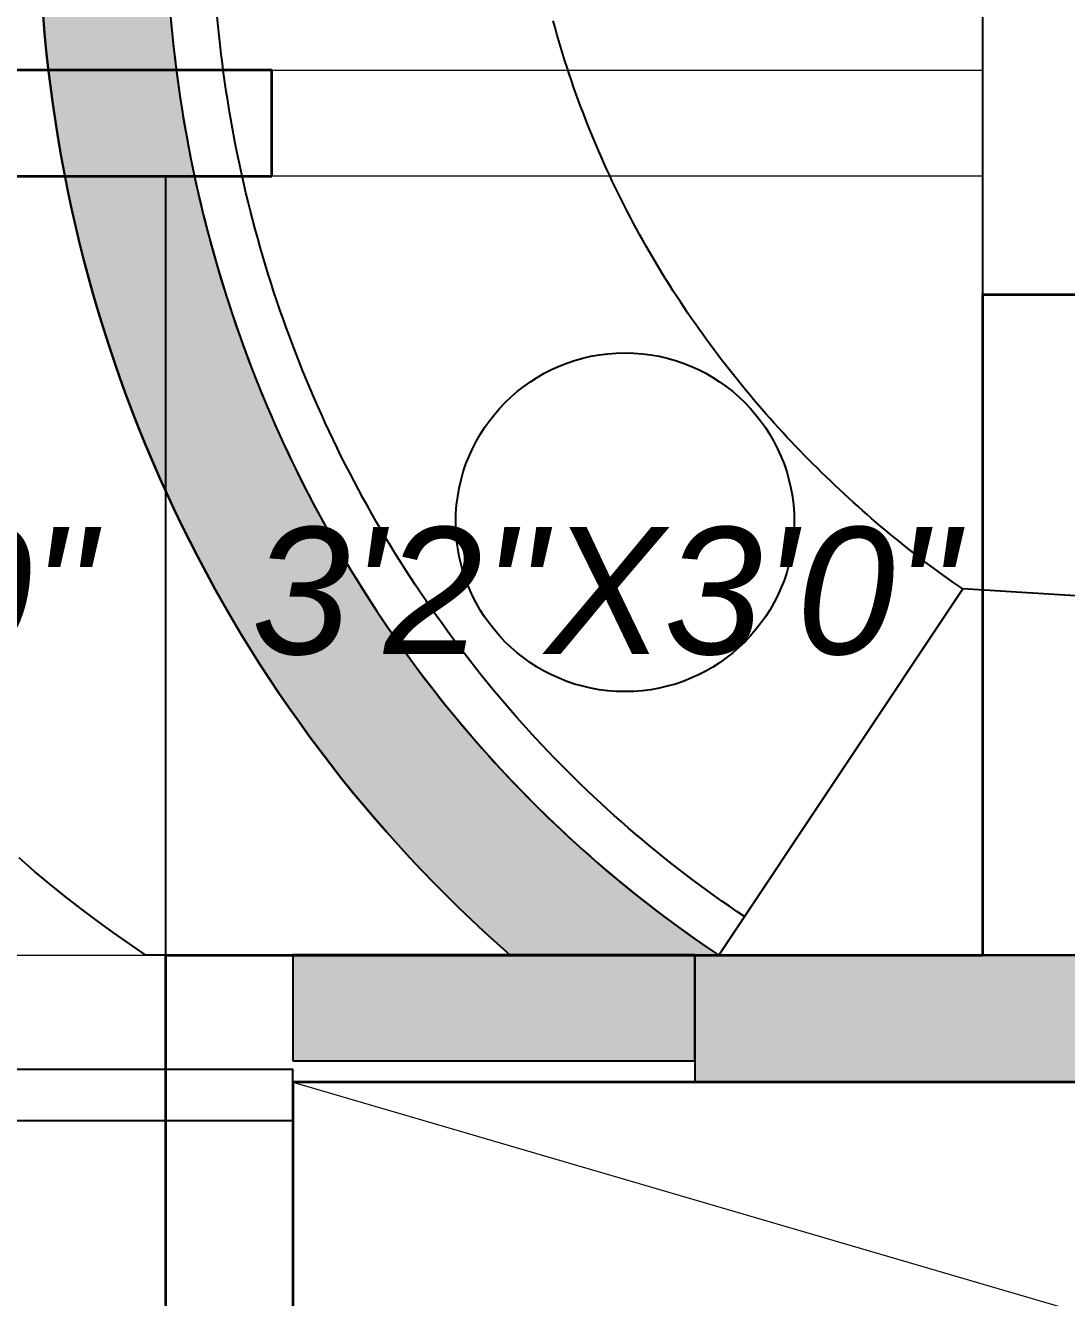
# Model space of a CAD drawing. Header units: millimetres. Extents: x 0 to 125073, y 0 to 71249.
# Drawn here: x 66063 to 67293, y 51840 to 53342 of the extents above; entities that cross this region are included whole.
import ezdxf
from ezdxf.lldxf.tags import DXFTag

# ---------------------------------------------------------------- set-up
doc = ezdxf.new("R2010")
doc.units = ezdxf.units.MM
doc.linetypes.add('DASH', pattern=[1, 0.5, -0.5])
doc.linetypes.add('DASHED', pattern=[20, 12, -8])
doc.layers.add('DA_BUILDING LINE', color=7, linetype='Continuous', lineweight=9, true_color=0xc2db0000)
for name, color, linetype, lineweight in [('DA_CARPET AREA RERA', 30, 'Continuous', 9), ('DA_DOTTED LINES', 8, 'DASH', 5), ('DA_TEXT IN SQ.FT', 193, 'Continuous', 9), ('DA_WALL', 7, 'Continuous', 35)]:
    doc.layers.add(name, color=color, linetype=linetype, lineweight=lineweight)
for name, color, linetype in [('DA_DOOR', 35, 'Continuous'), ('PROP-FURN', 9, 'CONTINUOUS'), ('PROP-GLAZ', 4, 'CONTINUOUS'), ('PROP-KEEP', 6, 'DASHED'), ('PROP-SHELL', 7, 'CONTINUOUS'), ('PROP-WALL-NEW', 1, 'CONTINUOUS')]:
    doc.layers.add(name, color=color, linetype=linetype)
doc.styles.get("Standard").update_dxf_attribs({"font": 'arial.ttf'})
tags = doc.linetypes.add('( Hidden )', pattern=[0.375, 0.25, -0.125]).pattern_tags.tags
tags[6:7] = [DXFTag(74, 4), DXFTag(75, 0), DXFTag(340, '0'), DXFTag(46, 1.0), DXFTag(50, 0.0), DXFTag(44, 0.0), DXFTag(45, 0.0)]
tags[4:5] = [DXFTag(74, 4), DXFTag(75, 0), DXFTag(340, '0'), DXFTag(46, 1.0), DXFTag(50, 0.0), DXFTag(44, 0.0), DXFTag(45, 0.0)]

# ---------------------------------------------------------------- blocks, each defined once
blk = doc.blocks.new('GSHGJSDFGJ')
at = {"layer": 'DA_BUILDING LINE', "linetype": '( Hidden )', "ltscale": 500}
blk.add_lwpolyline([(-41088.6, 76926.5), (-41088.6, 92546.5), (-40838.6, 92546.5), (-40838.6, 92596.5), (-39638.6, 92596.5), (-39638.6, 94076.5), (-40838.6, 94076.5), (-40838.6, 97576.5), (-31143.6, 97576.5), (-31143.6, 92421.5), (-34663.6, 92421.5), (-34663.6, 91421.5), (-32288.6, 91421.5), (-32288.6, 90076.5), (-31518.6, 90076.5), (-31518.6, 91422), (-29863.6, 91421.5), (-29863.6, 91421.5), (-29863.6, 94886.5), (-27778.6, 94886.5)], dxfattribs=at)
blk = doc.blocks.new('A$C1c7226e4')
at = {"layer": 'DA_CARPET AREA RERA'}
blk.add_lwpolyline([(-11.475, 10.23), (-3.28, 10.23), (-3.28, 5.375), (-6.8, 5.375), (-6.8, 4.075), (-4.425, 4.075), (-4.425, 2.73), (-3.275, 2.73), (-3.275, 2.88), (-2.455, 2.88), (-2.455, 2.88), (-1.85, 2.88), (-1.85, -0.62)], dxfattribs=at)
at = {"layer": 'DA_DOOR'}
for p, q in [((-5.835, 6.155), (-5.835, 6.905)), ((-6.8, 5.375), (-6.8, 6.295))]:
    blk.add_line(p, q, dxfattribs=at)
at = {"layer": 'DA_DOTTED LINES', "linetype": '( Hidden )', "ltscale": 300}
for p, q in [((-6.675, 6.42), (-5.835, 6.42)), ((-5.835, 6.295), (-6.675, 6.295)), ((-7.835, 5.375), (-6.8, 5.375)), ((-6.65, 5.225), (-3.23, 4.225))]:
    blk.add_line(p, q, dxfattribs=at)
at = {"layer": 'DA_WALL'}
for points in [[(-6.675, 6.295), (-6.675, 6.42), (-7.24, 6.42), (-7.24, 10.38), (-9.675, 10.38), (-9.675, 10.23), (-7.365, 10.23), (-7.365, 6.42), (-7.975, 6.42), (-7.975, 6.295)], [(-5.175, 4.075), (-6.675, 4.075), (-6.675, 3.605), (-6.8, 3.605), (-6.8, 5.375), (-5.835, 5.375), (-5.835, 6.155), (-5.71, 6.155), (-5.71, 5.375), (-5.13, 5.375), (-5.13, 5.225), (-6.65, 5.225), (-6.65, 4.225), (-5.175, 4.225)]]:
    blk.add_lwpolyline(points, close=True, dxfattribs=at)
blk = doc.blocks.new('A$Cfed68cb1')
at = {"layer": 'DA_TEXT IN SQ.FT', "char_height": 0.15, "attachment_point": 1}
for s, insert in [('\\pxqc;{\\fArial|b0|i1|c0|p34;3\'5"X3\'0"}', (-42.8313, -5.7645)), ('\\pxqc;{\\fArial|b0|i1|c0|p34;3\'2"X3\'0"}', (-41.8115, -5.7645))]:
    blk.add_mtext_dynamic_manual_height_columns(s, width=1.269917, gutter_width=12.5, heights=[-0.1532], dxfattribs=dict(at, insert=insert))

msp = doc.modelspace()

# ---------------------------------------------------------------- hatches: boundary and pattern name
at = {"layer": 'PROP-WALL-NEW'}
h = msp.add_hatch(color=1, dxfattribs=at)
h.dxf.hatch_style = 1
h.paths.add_polyline_path([(66636.05114, 52244), (66620.60377, 52257.67685), (66605.32962, 52271.55798), (66590.23122, 52285.64105), (66575.31108, 52299.92368), (66560.57166, 52314.40348), (66546.01539, 52329.07799), (66531.6447, 52343.94474), (66517.46195, 52359.00124), (66503.46949, 52374.24494), (66489.66963, 52389.67329), (66476.06464, 52405.28369), (66462.65678, 52421.07351), (66449.44824, 52437.04011), (66436.44122, 52453.18079), (66423.63785, 52469.49287), (66411.04024, 52485.97359), (66398.65047, 52502.6202), (66386.47057, 52519.4299), (66374.50255, 52536.39988), (66362.74838, 52553.5273), (66351.20999, 52570.8093), (66339.88927, 52588.24297), (66328.78808, 52605.82541), (66317.90825, 52623.55367), (66307.25157, 52641.4248), (66296.81977, 52659.4358), (66286.61457, 52677.58368), (66276.63765, 52695.8654), (66266.89064, 52714.27792), (66257.37513, 52732.81816), (66248.09268, 52751.48303), (66239.04482, 52770.26942), (66230.23303, 52789.1742), (66221.65874, 52808.19423), (66213.32336, 52827.32633), (66205.22824, 52846.56733), (66197.37473, 52865.91402), (66189.76409, 52885.36318), (66182.39757, 52904.91159), (66175.27638, 52924.55598), (66168.40167, 52944.2931), (66161.77457, 52964.11967), (66155.39617, 52984.03239), (66149.26749, 53004.02796), (66143.38955, 53024.10306), (66137.76329, 53044.25435), (66132.38965, 53064.4785), (66127.26948, 53084.77214), (66122.40364, 53105.13191), (66117.7929, 53125.55444), (66113.43803, 53146.03634), (66109.33973, 53166.57421), (66105.49867, 53187.16465), (66101.91547, 53207.80424), (66098.59072, 53228.48957), (66095.52496, 53249.21721), (66092.71869, 53269.98373), (66090.17237, 53290.78568), (66087.8864, 53311.61962), (66085.86117, 53332.4821), (66084.097, 53353.36966), (66082.59418, 53374.27886), (66081.35295, 53395.20621), (66080.37352, 53416.14827), (66079.65604, 53437.10156), (66079.20063, 53458.06261), (66079.00737, 53479.02796), (66079.1171, 53498.02563), (66079.62527, 53516.40475), (66080.53559, 53534.76835), (66081.8476, 53553.10763), (66083.5607, 53571.4138), (66085.67405, 53589.67809), (66088.18664, 53607.89174), (66091.09728, 53626.04605), (66094.40455, 53644.1323), (66098.10689, 53662.14182), (66102.20252, 53680.06601), (66106.68947, 53697.89625), (66111.5656, 53715.62403), (66116.82857, 53733.24083), (66122.47585, 53750.73822), (66128.50474, 53768.10781), (66134.91236, 53785.3413), (66141.69563, 53802.43041), (66148.85131, 53819.36696), (66156.37596, 53836.14284), (66164.26598, 53852.75), (66172.5176, 53869.1805), (66181.12685, 53885.42647), (66190.08961, 53901.48011), (66199.40159, 53917.33373), (66209.05833, 53932.97975), (66219.05519, 53948.41067), (66229.3874, 53963.61908), (66240.05, 53978.59772), (66251.03788, 53993.33939), (66262.34579, 54007.83704), (66273.96829, 54022.08372), (66285.89982, 54036.07261), (66298.13467, 54049.797), (66310.66698, 54063.25032), (66323.49073, 54076.42612), (66336.59979, 54089.3181), (66349.98788, 54101.92006), (66363.64858, 54114.22599), (66377.57534, 54126.22997), (66391.7615, 54137.92627), (66406.20026, 54149.30927), (66420.8847, 54160.37353), (66435.80778, 54171.11373), (66450.96236, 54181.52475), (66466.34118, 54191.60158), (66481.93686, 54201.3394), (66497.74194, 54210.73354), (66513.74884, 54219.77952), (66529.94989, 54228.47298), (66546.33734, 54236.80977), (66562.90333, 54244.78588), (66579.63992, 54252.39751), (66596.5391, 54259.64101), (66613.59277, 54266.51289), (66630.79276, 54273.00988), (66648.13083, 54279.12885), (66665.59867, 54284.86689), (66683.18792, 54290.22122), (66700.89014, 54295.18931), (66718.69686, 54299.76875), (66736.59954, 54303.95736), (66754.58961, 54307.75313), (66772.65844, 54311.15425), (66790.79739, 54314.15908), (66808.99776, 54316.76618), (66827.25084, 54318.97431), (66845.54787, 54320.7824), (66863.88009, 54322.18959), (66882.23871, 54323.19521), (66900.61495, 54323.79878), (66919, 54324), (66919, 54174), (66902.814, 54173.81013), (66886.63691, 54173.24062), (66870.47763, 54172.29178), (66854.34506, 54170.96415), (66838.24806, 54169.25844), (66822.19551, 54167.17559), (66806.19624, 54164.71676), (66790.25905, 54161.8833), (66774.39271, 54158.67676), (66758.60596, 54155.09891), (66742.90748, 54151.15172), (66727.30591, 54146.83737), (66711.80984, 54142.15822), (66696.4278, 54137.11685), (66681.16825, 54131.71603), (66666.03959, 54125.95875), (66651.05015, 54119.84816), (66636.20818, 54113.38763), (66621.52184, 54106.58071), (66606.99922, 54099.43116), (66592.64831, 54091.9429), (66578.47701, 54084.12007), (66564.49312, 54075.96695), (66550.70433, 54067.48804), (66537.11823, 54058.68801), (66523.7423, 54049.5717), (66510.5839, 54040.14413), (66497.65028, 54030.41048), (66484.94854, 54020.37611), (66472.48569, 54010.04655), (66460.26857, 53999.42747), (66448.30392, 53988.52473), (66436.59832, 53977.34432), (66425.15821, 53965.8924), (66413.98989, 53954.17527), (66403.0995, 53942.19938), (66392.49304, 53929.97132), (66382.17634, 53917.49781), (66372.15508, 53904.78573), (66362.43478, 53891.84207), (66353.02079, 53878.67395), (66343.91828, 53865.28862), (66335.13227, 53851.69345), (66326.6676, 53837.89592), (66318.52891, 53823.90362), (66310.7207, 53809.72426), (66303.24725, 53795.36563), (66296.11269, 53780.83564), (66289.32093, 53766.14229), (66282.87572, 53751.29366), (66276.7806, 53736.29792), (66271.03893, 53721.16333), (66265.65386, 53705.89822), (66260.62836, 53690.51098), (66255.9652, 53675.0101), (66251.66694, 53659.40409), (66247.73596, 53643.70154), (66244.1744, 53627.9111), (66240.98423, 53612.04146), (66238.16721, 53596.10136), (66235.72489, 53580.09956), (66233.65861, 53564.04487), (66231.96951, 53547.94612), (66230.65852, 53531.81219), (66229.72636, 53515.65194), (66229.17354, 53499.47427), (66229.00027, 53483.10012), (66229.14944, 53462.63962), (66229.57281, 53442.18326), (66230.2703, 53421.73499), (66231.24177, 53401.29877), (66232.48703, 53380.87857), (66234.00582, 53360.47833), (66235.79786, 53340.102), (66237.86279, 53319.75352), (66240.20019, 53299.43684), (66242.80962, 53279.15588), (66245.69056, 53258.91457), (66248.84243, 53238.71682), (66252.26462, 53218.56655), (66255.95646, 53198.46764), (66259.91721, 53178.42399), (66264.1461, 53158.43947), (66268.64229, 53138.51794), (66273.4049, 53118.66326), (66278.43299, 53098.87925), (66283.72557, 53079.16975), (66289.2816, 53059.53856), (66295.09999, 53039.98946), (66301.17959, 53020.52624), (66307.51921, 53001.15264), (66314.11759, 52981.87241), (66320.97346, 52962.68927), (66328.08545, 52943.60691), (66335.45217, 52924.62901), (66343.07217, 52905.75923), (66350.94396, 52887.00121), (66359.06599, 52868.35855), (66367.43668, 52849.83484), (66376.05437, 52831.43365), (66384.91738, 52813.15852), (66394.02397, 52795.01296), (66403.37237, 52777.00046), (66412.96072, 52759.12447), (66422.78717, 52741.38844), (66432.84979, 52723.79576), (66443.1466, 52706.34981), (66453.67561, 52689.05394), (66464.43474, 52671.91146), (66475.42189, 52654.92566), (66486.63493, 52638.09978), (66498.07166, 52621.43705), (66509.72986, 52604.94065), (66521.60724, 52588.61375), (66533.70149, 52572.45945), (66546.01027, 52556.48085), (66558.53116, 52540.68099), (66571.26174, 52525.0629), (66584.19952, 52509.62954), (66597.342, 52494.38386), (66610.68661, 52479.32876), (66624.23077, 52464.46711), (66637.97185, 52449.80174), (66651.90717, 52435.33543), (66666.03405, 52421.07094), (66680.34973, 52407.01097), (66694.85145, 52393.15819), (66709.5364, 52379.51523), (66724.40174, 52366.08468), (66739.44459, 52352.86907), (66754.66204, 52339.87092), (66770.05116, 52327.09268), (66785.60897, 52314.53677), (66801.33247, 52302.20556), (66817.21863, 52290.10138), (66833.26439, 52278.22652), (66849.46664, 52266.58321), (66865.82229, 52255.17365), (66882.32817, 52244)])
h = msp.add_hatch(color=1, dxfattribs=at)
h.dxf.hatch_style = 1
h.paths.add_polyline_path([(66379, 52119.5), (66854, 52119.5), (66854, 52244.5), (66379, 52244.5)])
h = msp.add_hatch(color=1, dxfattribs=at)
h.dxf.hatch_style = 1
h.paths.add_polyline_path([(66854, 52094), (69749, 52094), (69749, 52244), (66854, 52244)])

# ---------------------------------------------------------------- linework, layer by layer
at = {"layer": 'PROP-FURN'}
for points in [[(66084.097, 53353.36966), (66085.86117, 53332.4821), (66087.8864, 53311.61962), (66090.17237, 53290.78568), (66092.71869, 53269.98373), (66095.52496, 53249.21721), (66098.59072, 53228.48957), (66101.91547, 53207.80424), (66105.49867, 53187.16465), (66109.33973, 53166.57421), (66113.43803, 53146.03634), (66117.7929, 53125.55444), (66122.40364, 53105.13191), (66127.26948, 53084.77214), (66132.38965, 53064.4785), (66137.76329, 53044.25435), (66143.38955, 53024.10306), (66149.26749, 53004.02796), (66155.39617, 52984.03239), (66161.77457, 52964.11967), (66168.40167, 52944.2931), (66175.27638, 52924.55598), (66182.39757, 52904.91159), (66189.76409, 52885.36318), (66197.37473, 52865.91402), (66205.22824, 52846.56733), (66213.32336, 52827.32633), (66221.65874, 52808.19423), (66230.23303, 52789.1742), (66239.04482, 52770.26942), (66248.09268, 52751.48303), (66257.37513, 52732.81816), (66266.89064, 52714.27792), (66276.63765, 52695.8654), (66286.61457, 52677.58368), (66296.81977, 52659.4358), (66307.25157, 52641.4248), (66317.90825, 52623.55367), (66328.78808, 52605.82541), (66339.88927, 52588.24297), (66351.20999, 52570.8093), (66362.74838, 52553.5273), (66374.50255, 52536.39988), (66386.47057, 52519.4299), (66398.65047, 52502.6202), (66411.04024, 52485.97359), (66423.63785, 52469.49287), (66436.44122, 52453.18079), (66449.44824, 52437.04011), (66462.65678, 52421.07351), (66476.06464, 52405.28369), (66489.66963, 52389.67329), (66503.46949, 52374.24494), (66517.46195, 52359.00124), (66531.6447, 52343.94474), (66546.01539, 52329.07799), (66560.57166, 52314.40348), (66575.31108, 52299.92368), (66590.23122, 52285.64105), (66605.32962, 52271.55798), (66620.60377, 52257.67685), (66636.05114, 52244), (66205.50233, 52244), (66186.24958, 52257.28943), (66167.06107, 52270.83325), (66147.97861, 52284.66138), (66129.04535, 52298.80188), (66110.30579, 52313.28094), (66091.80569, 52328.12283), (66073.59201, 52343.34988), (66055.71286, 52358.98245)], [(66235.14219, 53347.20179), (66236.21835, 53335.72925), (66237.38108, 53324.26582), (66238.63033, 53312.8122), (66239.966, 53301.3691), (66241.38802, 53289.93721), (66242.89629, 53278.51725), (66244.49072, 53267.10991), (66246.17122, 53255.71589), (66247.93767, 53244.33589), (66249.78997, 53232.97062), (66251.728, 53221.62076), (66253.75164, 53210.28702), (66255.86076, 53198.97009), (66258.05523, 53187.67066), (66260.33492, 53176.38943), (66262.69968, 53165.1271), (66265.14936, 53153.88434), (66267.68381, 53142.66186), (66270.30288, 53131.46033), (66273.00639, 53120.28046), (66275.79419, 53109.12291), (66278.66608, 53097.98838), (66281.62191, 53086.87756), (66284.66147, 53075.79111), (66287.78459, 53064.72972), (66290.99107, 53053.69406), (66294.2807, 53042.68482), (66297.65328, 53031.70267), (66301.1086, 53020.74828), (66304.64645, 53009.82232), (66308.2666, 52998.92547), (66311.96883, 52988.05838), (66315.75291, 52977.22172), (66319.6186, 52966.41616), (66323.56566, 52955.64235), (66327.59385, 52944.90096), (66331.70291, 52934.19265), (66335.89258, 52923.51806), (66340.16262, 52912.87786), (66344.51274, 52902.27269), (66348.94268, 52891.70319), (66353.45217, 52881.17003), (66358.04091, 52870.67383), (66362.70864, 52860.21524), (66367.45505, 52849.79491), (66372.27985, 52839.41345), (66377.18275, 52829.07152), (66382.16343, 52818.76974), (66387.22158, 52808.50874), (66392.3569, 52798.28914), (66397.56906, 52788.11157), (66402.85773, 52777.97665), (66408.2226, 52767.88499), (66413.66332, 52757.83722), (66419.17956, 52747.83395), (66424.77098, 52737.87577), (66430.43723, 52727.96331), (66436.17795, 52718.09716), (66441.99279, 52708.27792), (66447.88139, 52698.5062), (66453.84339, 52688.78258), (66459.87841, 52679.10766), (66465.98608, 52669.48202), (66472.16603, 52659.90626), (66478.41786, 52650.38095), (66484.7412, 52640.90667), (66491.13564, 52631.484), (66497.6008, 52622.11351), (66504.13627, 52612.79576), (66510.74165, 52603.53133), (66517.41653, 52594.32078), (66524.1605, 52585.16466), (66530.97314, 52576.06353), (66537.85403, 52567.01794), (66544.80274, 52558.02844), (66551.81885, 52549.09558), (66558.90192, 52540.21989), (66566.05151, 52531.40191), (66573.26718, 52522.64218), (66580.5485, 52513.94122), (66587.89499, 52505.29957), (66595.30623, 52496.71774), (66602.78174, 52488.19625), (66610.32106, 52479.73563), (66617.92374, 52471.33637), (66625.58931, 52462.99899), (66633.31728, 52454.72399), (66641.10719, 52446.51187), (66648.95855, 52438.36312), (66656.87088, 52430.27824), (66664.84371, 52422.25772), (66672.87652, 52414.30203), (66680.96884, 52406.41166), (66689.12016, 52398.58708), (66697.32998, 52390.82876), (66705.59781, 52383.13717), (66713.92312, 52375.51278), (66722.30541, 52367.95603), (66730.74417, 52360.46739), (66739.23887, 52353.04731), (66747.789, 52345.69623), (66756.39404, 52338.41459), (66765.05344, 52331.20283), (66773.76669, 52324.06139), (66782.53325, 52316.99068), (66791.35259, 52309.99115), (66800.22415, 52303.06319), (66809.14741, 52296.20724), (66818.12181, 52289.4237), (66827.14681, 52282.71298), (66836.22184, 52276.07548), (66845.34637, 52269.51159), (66854.51983, 52263.02171), (66863.74166, 52256.60623), (66873.01129, 52250.26554), (66882.32817, 52244), (67170.80304, 52676.64564), (67164.8962, 52680.61795), (67159.01675, 52684.63966), (67153.16509, 52688.71058), (67147.34157, 52692.8305), (67141.54657, 52696.99923), (67135.78046, 52701.21659), (67130.0436, 52705.48235), (67124.33637, 52709.79631), (67118.65914, 52714.15827), (67113.00674, 52718.56098), (67107.37312, 52722.99655), (67101.75841, 52727.46515), (67096.16272, 52731.96697), (67090.58619, 52736.50219), (67085.02898, 52741.07098), (67079.49122, 52745.67354), (67073.9731, 52750.31003), (67068.47476, 52754.98063), (67062.99639, 52759.68551), (67057.53817, 52764.42483), (67052.1003, 52769.19878), (67046.68297, 52774.0075), (67041.28638, 52778.85117), (67035.91076, 52783.72992), (67030.55632, 52788.64393), (67025.22328, 52793.59334), (67019.91189, 52798.57829), (67014.62239, 52803.59893), (67009.35502, 52808.6554), (67004.11004, 52813.74783), (66998.88772, 52818.87635), (66993.68832, 52824.04109), (66988.51211, 52829.24217), (66983.35938, 52834.47971), (66978.23042, 52839.75381), (66973.12553, 52845.0646), (66968.045, 52850.41216), (66962.98913, 52855.79661), (66957.95825, 52861.21802), (66952.95268, 52866.6765), (66947.97272, 52872.17211), (66943.01873, 52877.70495), (66938.09103, 52883.27507), (66933.18996, 52888.88255), (66928.31587, 52894.52745), (66923.46911, 52900.20982), (66918.65004, 52905.9297), (66913.85903, 52911.68715), (66909.09642, 52917.48219), (66904.36261, 52923.31486), (66899.65796, 52929.18518), (66894.98286, 52935.09317), (66890.33769, 52941.03884), (66885.72283, 52947.0222), (66881.13869, 52953.04324), (66876.58566, 52959.10195), (66872.06414, 52965.19832), (66867.57454, 52971.33233), (66863.11726, 52977.50395), (66858.69273, 52983.71314), (66854.30134, 52989.95987), (66849.94353, 52996.24407), (66845.61971, 53002.5657), (66841.33031, 53008.92469), (66837.07577, 53015.32097), (66832.8565, 53021.75446), (66828.67294, 53028.22508), (66824.52554, 53034.73274), (66820.41472, 53041.27733), (66816.34093, 53047.85874), (66812.30461, 53054.47687), (66808.30621, 53061.13159), (66804.34617, 53067.82277), (66800.42495, 53074.55027), (66796.54298, 53081.31396), (66792.70073, 53088.11367), (66788.89865, 53094.94925), (66785.1372, 53101.82052), (66781.41682, 53108.72732), (66777.73797, 53115.66947), (66774.10112, 53122.64676), (66770.50671, 53129.65901), (66766.95522, 53136.70601), (66763.44709, 53143.78754), (66759.98279, 53150.90339), (66756.56277, 53158.05332), (66753.18751, 53165.23709), (66749.85745, 53172.45447), (66746.57306, 53179.7052), (66743.3348, 53186.98903), (66740.14312, 53194.30567), (66736.99848, 53201.65486), (66733.90135, 53209.03632), (66730.85218, 53216.44976), (66727.85143, 53223.89487), (66724.89954, 53231.37134), (66721.99698, 53238.87888), (66719.1442, 53246.41714), (66716.34165, 53253.98582), (66713.58978, 53261.58456), (66710.88904, 53269.21302), (66708.23987, 53276.87085), (66705.64272, 53284.55769), (66703.09804, 53292.27318), (66700.60625, 53300.01694), (66698.16781, 53307.78858), (66695.78315, 53315.58772), (66693.4527, 53323.41395), (66691.1769, 53331.26688), (66688.95616, 53339.14609), (66686.79092, 53347.05117)]]:
    msp.add_lwpolyline(points, dxfattribs=at)
for points in [[(67704, 52244), (67704, 52643.64564), (67170.80304, 52676.64564), (66882.32817, 52244)], [(64601.5, 52109), (64601.5, 52049), (66379, 52049), (66379, 52109)]]:
    msp.add_lwpolyline(points, close=True, dxfattribs=at)
msp.add_circle((66771.60392, 52755.2324), 200, dxfattribs=at)
at = {"layer": 'PROP-GLAZ'}
msp.add_lwpolyline([(66235.14219, 53347.20179), (66236.21835, 53335.72925), (66237.38108, 53324.26582), (66238.63033, 53312.8122), (66239.966, 53301.3691), (66241.38802, 53289.93721), (66242.89629, 53278.51725), (66244.49072, 53267.10991), (66246.17122, 53255.71589), (66247.93767, 53244.33589), (66249.78997, 53232.97062), (66251.728, 53221.62076), (66253.75164, 53210.28702), (66255.86076, 53198.97009), (66258.05523, 53187.67066), (66260.33492, 53176.38943), (66262.69968, 53165.1271), (66265.14936, 53153.88434), (66267.68381, 53142.66186), (66270.30288, 53131.46033), (66273.00639, 53120.28046), (66275.79419, 53109.12291), (66278.66608, 53097.98838), (66281.62191, 53086.87756), (66284.66147, 53075.79111), (66287.78459, 53064.72972), (66290.99107, 53053.69406), (66294.2807, 53042.68482), (66297.65328, 53031.70267), (66301.1086, 53020.74828), (66304.64645, 53009.82232), (66308.2666, 52998.92547), (66311.96883, 52988.05838), (66315.75291, 52977.22172), (66319.6186, 52966.41616), (66323.56566, 52955.64235), (66327.59385, 52944.90096), (66331.70291, 52934.19265), (66335.89258, 52923.51806), (66340.16262, 52912.87786), (66344.51274, 52902.27269), (66348.94268, 52891.70319), (66353.45217, 52881.17003), (66358.04091, 52870.67383), (66362.70864, 52860.21524), (66367.45505, 52849.79491), (66372.27985, 52839.41345), (66377.18275, 52829.07152), (66382.16343, 52818.76974), (66387.22158, 52808.50874), (66392.3569, 52798.28914), (66397.56906, 52788.11157), (66402.85773, 52777.97665), (66408.2226, 52767.88499), (66413.66332, 52757.83722), (66419.17956, 52747.83395), (66424.77098, 52737.87577), (66430.43723, 52727.96331), (66436.17795, 52718.09716), (66441.99279, 52708.27792), (66447.88139, 52698.5062), (66453.84339, 52688.78258), (66459.87841, 52679.10766), (66465.98608, 52669.48202), (66472.16603, 52659.90626), (66478.41786, 52650.38095), (66484.7412, 52640.90667), (66491.13564, 52631.484), (66497.6008, 52622.11351), (66504.13627, 52612.79576), (66510.74165, 52603.53133), (66517.41653, 52594.32078), (66524.1605, 52585.16466), (66530.97314, 52576.06353), (66537.85403, 52567.01794), (66544.80274, 52558.02844), (66551.81885, 52549.09558), (66558.90192, 52540.21989), (66566.05151, 52531.40191), (66573.26718, 52522.64218), (66580.5485, 52513.94122), (66587.89499, 52505.29957), (66595.30623, 52496.71774), (66602.78174, 52488.19625), (66610.32106, 52479.73563), (66617.92374, 52471.33637), (66625.58931, 52462.99899), (66633.31728, 52454.72399), (66641.10719, 52446.51187), (66648.95855, 52438.36312), (66656.87088, 52430.27824), (66664.84371, 52422.25772), (66672.87652, 52414.30203), (66680.96884, 52406.41166), (66689.12016, 52398.58708), (66697.32998, 52390.82876), (66705.59781, 52383.13717), (66713.92312, 52375.51278), (66722.30541, 52367.95603), (66730.74417, 52360.46739), (66739.23887, 52353.04731), (66747.789, 52345.69623), (66756.39404, 52338.41459), (66765.05344, 52331.20283), (66773.76669, 52324.06139), (66782.53325, 52316.99068), (66791.35259, 52309.99115), (66800.22415, 52303.06319), (66809.14741, 52296.20724), (66818.12181, 52289.4237), (66827.14681, 52282.71298), (66836.22184, 52276.07548), (66845.34637, 52269.51159), (66854.51983, 52263.02171), (66863.74166, 52256.60623), (66873.01129, 52250.26554), (66882.32817, 52244), (66912.83993, 52289.7606), (66903.88373, 52295.78358), (66894.97268, 52301.879), (66886.10731, 52308.0465), (66877.28817, 52314.2857), (66868.51581, 52320.59626), (66859.79075, 52326.97778), (66851.11354, 52333.4299), (66842.4847, 52339.95224), (66833.90478, 52346.5444), (66825.37428, 52353.20601), (66816.89375, 52359.93665), (66808.4637, 52366.73595), (66800.08464, 52373.60348), (66791.7571, 52380.53885), (66783.48159, 52387.54165), (66775.25862, 52394.61145), (66767.08869, 52401.74785), (66758.97231, 52408.9504), (66750.90999, 52416.21869), (66742.90221, 52423.55228), (66734.94948, 52430.95074), (66727.05228, 52438.41363), (66719.21111, 52445.94049), (66711.42645, 52453.53089), (66703.69878, 52461.18436), (66696.02858, 52468.90045), (66688.41633, 52476.6787), (66680.8625, 52484.51864), (66673.36756, 52492.41981), (66665.93197, 52500.38173), (66658.5562, 52508.40392), (66651.2407, 52516.48591), (66643.98594, 52524.6272), (66636.79235, 52532.82731), (66629.6604, 52541.08575), (66622.59052, 52549.40202), (66615.58315, 52557.77562), (66608.63874, 52566.20605), (66601.75771, 52574.69279), (66594.9405, 52583.23534), (66588.18753, 52591.83318), (66581.49922, 52600.4858), (66574.87599, 52609.19266), (66568.31826, 52617.95326), (66561.82644, 52626.76705), (66555.40093, 52635.6335), (66549.04213, 52644.55208), (66542.75045, 52653.52225), (66536.52627, 52662.54347), (66530.37, 52671.61518), (66524.28201, 52680.73684), (66518.26269, 52689.9079), (66512.31241, 52699.12779), (66506.43155, 52708.39597), (66500.62049, 52717.71186), (66494.87957, 52727.0749), (66489.20918, 52736.48453), (66483.60966, 52745.94016), (66478.08136, 52755.44123), (66472.62464, 52764.98715), (66467.23984, 52774.57735), (66461.9273, 52784.21124), (66456.68735, 52793.88823), (66451.52032, 52803.60774), (66446.42654, 52813.36916), (66441.40634, 52823.17191), (66436.46003, 52833.01538), (66431.58791, 52842.89898), (66426.79031, 52852.82209), (66422.06752, 52862.78412), (66417.41984, 52872.78446), (66412.84757, 52882.82248), (66408.351, 52892.89759), (66403.93041, 52903.00915), (66399.58607, 52913.15656), (66395.31828, 52923.33918), (66391.12729, 52933.55641), (66387.01337, 52943.80759), (66382.97679, 52954.09212), (66379.0178, 52964.40936), (66375.13664, 52974.75868), (66371.33358, 52985.13943), (66367.60885, 52995.55098), (66363.96268, 53005.9927), (66360.39531, 53016.46394), (66356.90696, 53026.96405), (66353.49786, 53037.4924), (66350.16822, 53048.04833), (66346.91826, 53058.63119), (66343.74818, 53069.24033), (66340.65819, 53079.87511), (66337.64847, 53090.53485), (66334.71923, 53101.21892), (66331.87064, 53111.92664), (66329.1029, 53122.65736), (66326.41617, 53133.41042), (66323.81063, 53144.18515), (66321.28644, 53154.98089), (66318.84377, 53165.79698), (66316.48277, 53176.63274), (66314.20358, 53187.48751), (66312.00637, 53198.36061), (66309.89126, 53209.25138), (66307.8584, 53220.15915), (66305.9079, 53231.08323), (66304.0399, 53242.02296), (66302.25452, 53252.97765), (66300.55186, 53263.94664), (66298.93205, 53274.92925), (66297.39517, 53285.92478), (66295.94134, 53296.93258), (66294.57063, 53307.95194), (66293.28315, 53318.9822), (66292.07897, 53330.02268), (66290.95817, 53341.07268), (66289.92082, 53352.13152)], dxfattribs=at)
at = {"layer": 'PROP-KEEP'}
msp.add_lwpolyline([(66379, 51094), (66379, 52094), (71329, 52094), (71329, 51094)], close=True, dxfattribs=at)
at = {"layer": 'PROP-SHELL'}
for p, q in [((66229.22813, 50833.9767), (66229.22813, 52243.9767)), ((66229.22813, 52243.9767), (67194.22813, 52243.9767)), ((66379.22813, 52093.97729), (67899.24188, 52093.97729)), ((66379.22813, 51093.9767), (66379.22813, 52093.9767))]:
    msp.add_line(p, q, dxfattribs=at)
at = {"layer": 'PROP-WALL-NEW'}
msp.add_lwpolyline([(66234.00582, 53360.47833), (66235.79786, 53340.102), (66237.86279, 53319.75352), (66240.20019, 53299.43684), (66242.80962, 53279.15588), (66245.69056, 53258.91457), (66248.84243, 53238.71682), (66252.26462, 53218.56655), (66255.95646, 53198.46764), (66259.91721, 53178.42399), (66264.1461, 53158.43947), (66268.64229, 53138.51794), (66273.4049, 53118.66326), (66278.43299, 53098.87925), (66283.72557, 53079.16975), (66289.2816, 53059.53856), (66295.09999, 53039.98946), (66301.17959, 53020.52624), (66307.51921, 53001.15264), (66314.11759, 52981.87241), (66320.97346, 52962.68927), (66328.08545, 52943.60691), (66335.45217, 52924.62901), (66343.07217, 52905.75923), (66350.94396, 52887.00121), (66359.06599, 52868.35855), (66367.43668, 52849.83484), (66376.05437, 52831.43365), (66384.91738, 52813.15852), (66394.02397, 52795.01296), (66403.37237, 52777.00046), (66412.96072, 52759.12447), (66422.78717, 52741.38844), (66432.84979, 52723.79576), (66443.1466, 52706.34981), (66453.67561, 52689.05394), (66464.43474, 52671.91146), (66475.42189, 52654.92566), (66486.63493, 52638.09978), (66498.07166, 52621.43705), (66509.72986, 52604.94065), (66521.60724, 52588.61375), (66533.70149, 52572.45945), (66546.01027, 52556.48085), (66558.53116, 52540.68099), (66571.26174, 52525.0629), (66584.19952, 52509.62954), (66597.342, 52494.38386), (66610.68661, 52479.32876), (66624.23077, 52464.46711), (66637.97185, 52449.80174), (66651.90717, 52435.33543), (66666.03405, 52421.07094), (66680.34973, 52407.01097), (66694.85145, 52393.15819), (66709.5364, 52379.51523), (66724.40174, 52366.08468), (66739.44459, 52352.86907), (66754.66204, 52339.87092), (66770.05116, 52327.09268), (66785.60897, 52314.53677), (66801.33247, 52302.20556), (66817.21863, 52290.10138), (66833.26439, 52278.22652), (66849.46664, 52266.58321), (66865.82229, 52255.17365), (66882.32817, 52244), (66636.05114, 52244), (66620.60377, 52257.67685), (66605.32962, 52271.55798), (66590.23122, 52285.64105), (66575.31108, 52299.92368), (66560.57166, 52314.40348), (66546.01539, 52329.07799), (66531.6447, 52343.94474), (66517.46195, 52359.00124), (66503.46949, 52374.24494), (66489.66963, 52389.67329), (66476.06464, 52405.28369), (66462.65678, 52421.07351), (66449.44824, 52437.04011), (66436.44122, 52453.18079), (66423.63785, 52469.49287), (66411.04024, 52485.97359), (66398.65047, 52502.6202), (66386.47057, 52519.4299), (66374.50255, 52536.39988), (66362.74838, 52553.5273), (66351.20999, 52570.8093), (66339.88927, 52588.24297), (66328.78808, 52605.82541), (66317.90825, 52623.55367), (66307.25157, 52641.4248), (66296.81977, 52659.4358), (66286.61457, 52677.58368), (66276.63765, 52695.8654), (66266.89064, 52714.27792), (66257.37513, 52732.81816), (66248.09268, 52751.48303), (66239.04482, 52770.26942), (66230.23303, 52789.1742), (66221.65874, 52808.19423), (66213.32336, 52827.32633), (66205.22824, 52846.56733), (66197.37473, 52865.91402), (66189.76409, 52885.36318), (66182.39757, 52904.91159), (66175.27638, 52924.55598), (66168.40167, 52944.2931), (66161.77457, 52964.11967), (66155.39617, 52984.03239), (66149.26749, 53004.02796), (66143.38955, 53024.10306), (66137.76329, 53044.25435), (66132.38965, 53064.4785), (66127.26948, 53084.77214), (66122.40364, 53105.13191), (66117.7929, 53125.55444), (66113.43803, 53146.03634), (66109.33973, 53166.57421), (66105.49867, 53187.16465), (66101.91547, 53207.80424), (66098.59072, 53228.48957), (66095.52496, 53249.21721), (66092.71869, 53269.98373), (66090.17237, 53290.78568), (66087.8864, 53311.61962), (66085.86117, 53332.4821), (66084.097, 53353.36966)], dxfattribs=at)
for points in [[(66379, 52119.5), (66854, 52119.5), (66854, 52244.5), (66379, 52244.5)], [(66854, 52094), (69749, 52094), (69749, 52244), (66854, 52244)]]:
    msp.add_lwpolyline(points, close=True, dxfattribs=at)

# ---------------------------------------------------------------- block references
at = {"color": 1, "xscale": 1000, "yscale": 1000, "zscale": 1000}
msp.add_blockref('A$Cfed68cb1', (107924.22813, 58513.9767), dxfattribs=at)
at = {"layer": 'DA_BUILDING LINE'}
msp.add_blockref('GSHGJSDFGJ', (101042.82231, -40327.54866), dxfattribs=at)
at = {"layer": 'DA_WALL', "xscale": 1000, "yscale": 1000, "zscale": 1000}
msp.add_blockref('A$C1c7226e4', (73029.22813, 46868.9767), dxfattribs=at)

doc.saveas('drawing.dxf')
